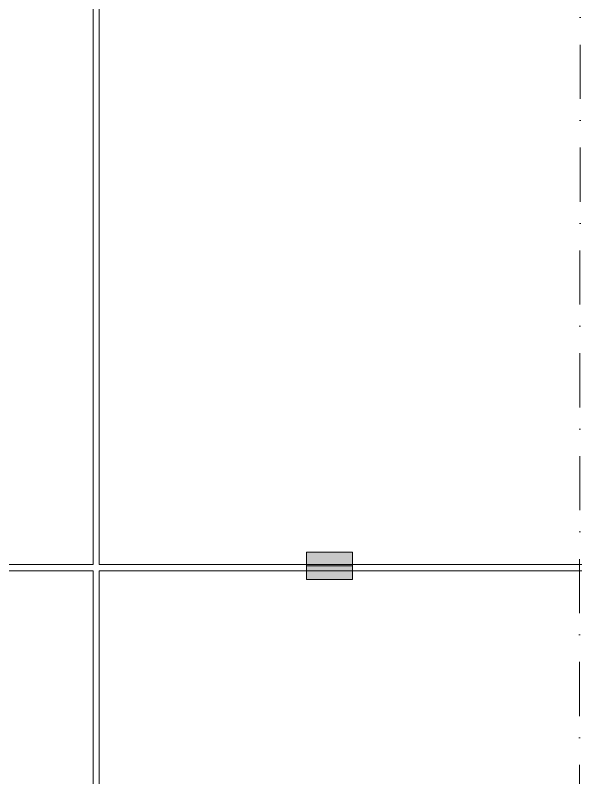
# Model space of a CAD drawing. Extents: x -106823 to -42801, y 48734 to 74234.
# Drawn here: x -82064 to -78373, y 58686 to 63655 of the extents above; entities that cross this region are included whole.
import ezdxf

# ---------------------------------------------------------------- set-up
doc = ezdxf.new("R2010")
doc.units = 0
doc.header["$MEASUREMENT"] = 0
doc.linetypes.add('Dot & Dashed', pattern=[670.277762, 352.777767, -176.388884, 0, -141.111112])
doc.layers.add('2D Drafting - General_Pen_No__2', color=7, linetype='Continuous', lineweight=15, true_color=0x7f7f7f)
doc.layers.add('2D Drafting - General_Pen_No__62', color=7, linetype='Continuous', lineweight=20, true_color=0xaaaaaa)

msp = doc.modelspace()

# ---------------------------------------------------------------- hatches: boundary and pattern name
at = {"layer": '2D Drafting - General_Pen_No__62', "linetype": 'Continuous'}
for points in [[(-79866.51, 60066.69), (-80166.51, 60066.69), (-80166.51, 60156.69), (-79866.51, 60156.69)], [(-79866.51, 59976.69), (-80166.51, 59976.69), (-80166.51, 60066.69), (-79866.51, 60066.69)]]:
    msp.add_hatch(color=256, dxfattribs=at).paths.add_polyline_path(points, flags=0)

# ---------------------------------------------------------------- linework, layer by layer
at = {"layer": '2D Drafting - General_Pen_No__2', "linetype": 'Dot & Dashed'}
msp.add_line((-78393.73, 53725), (-78375.83, 70626.66), dxfattribs=at)
at = {"layer": '2D Drafting - General_Pen_No__2', "linetype": 'Continuous'}
for p, q in [((-81556.51, 66044.55), (-81556.51, 60074.55)), ((-81516.51, 66044.55), (-81516.51, 60074.55)), ((-81556.51, 60074.55), (-93526.51, 60074.55)), ((-93526.51, 60034.55), (-81556.51, 60034.55)), ((-81556.51, 60034.55), (-81556.51, 54064.55)), ((-78373.34, 60074.55), (-81516.51, 60074.55)), ((-81516.51, 60034.55), (-78373.34, 60034.55)), ((-81516.51, 60034.55), (-81516.51, 54064.55))]:
    msp.add_line(p, q, dxfattribs=at)
at = {"layer": '2D Drafting - General_Pen_No__2', "linetype": 'Continuous', "flags": 128}
for points in [[(-79866.51, 60066.69), (-80166.51, 60066.69), (-80166.51, 60156.69), (-79866.51, 60156.69)], [(-79866.51, 59976.69), (-80166.51, 59976.69), (-80166.51, 60066.69), (-79866.51, 60066.69)]]:
    msp.add_lwpolyline(points, close=True, dxfattribs=at)

doc.saveas('drawing.dxf')
